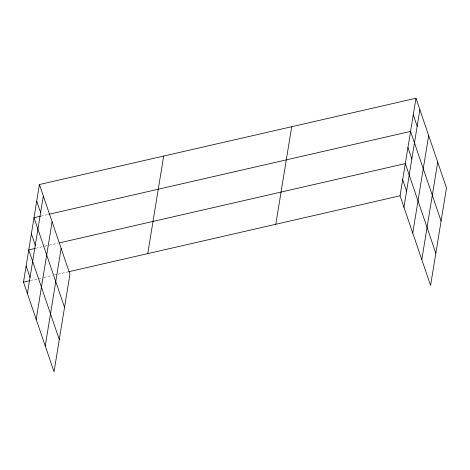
<?xml version="1.0" encoding="UTF-8"?>
<svg xmlns="http://www.w3.org/2000/svg" width="470" height="470" viewBox="0 0 470 470"><rect width="100%" height="100%" fill="white"/><g stroke="black" fill="none" stroke-linecap="round" stroke-linejoin="round"><path stroke-width="0.35" stroke-dasharray="2.35 1.76" d="M41.06 216.083L48.122 214.467M35.814 248.278L44.286 246.339M44.991 246.174L48.522 245.363M49.227 245.205L58.403 243.102M30.562 280.473L43.269 277.558M43.974 277.4L52.446 275.455M54.567 274.974L57.393 274.327M58.098 274.163L67.98 271.895"/><path stroke-width="0.7" d="M39.415 184.528L69.942 274.21L54.032 371.77L23.5 282.094L39.415 184.528L415.968 98.23L446.5 187.906L430.585 285.472L400.058 195.79L415.968 98.23M27.407 293.568L43.322 196.008M36.19 319.377L52.105 221.811M45.243 345.967L61.159 248.401M147.762 253.612L163.678 156.052M275.796 224.266L291.705 126.706M403.965 207.264L419.875 109.704M412.748 233.073L428.663 135.513M421.802 259.663L437.717 162.103M40.355 216.247L34.005 217.704L64.531 307.38M48.827 214.302L410.557 131.4L441.089 221.082M35.103 248.442L28.752 249.899L59.279 339.575M59.819 242.779L405.31 163.595L435.837 253.277M23.5 282.094L29.857 280.637M68.685 271.736L400.058 195.79M413.265 114.815L417.172 126.289M407.937 147.498L411.843 158.972M402.684 179.693L406.591 191.167M36.707 201.113L40.614 212.593M31.378 233.802L35.285 245.275M26.126 265.997L30.033 277.47"/></g></svg>
